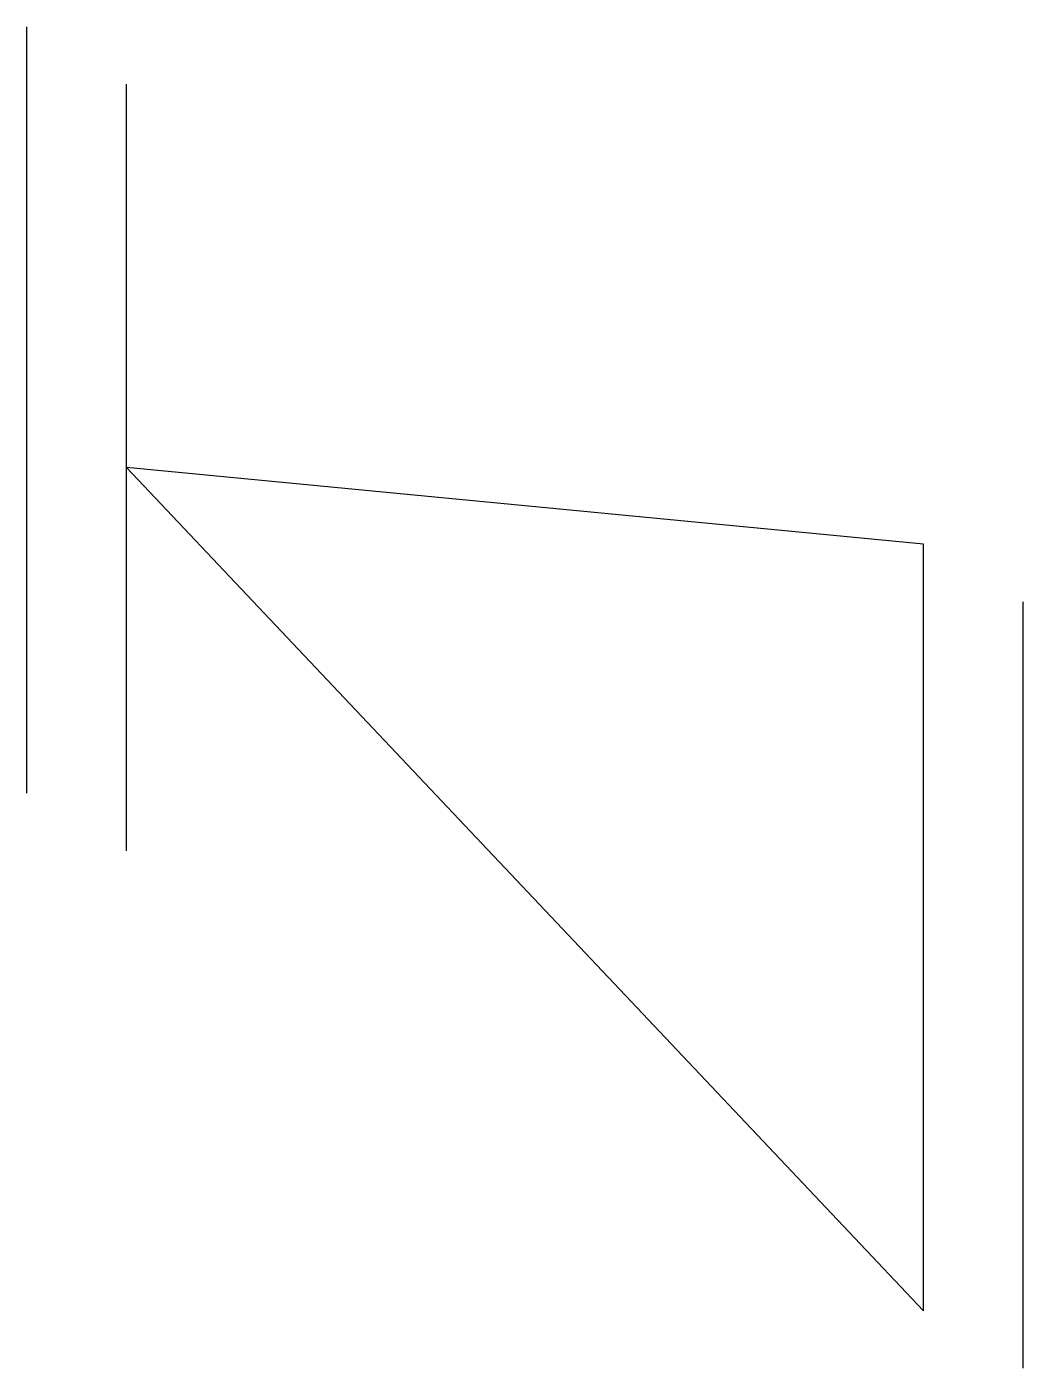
# Model space of a CAD drawing. Header units: millimetres. Extents: x -9944.745 to -9944.485, y -26.722 to -26.372.
import ezdxf

# ---------------------------------------------------------------- set-up
doc = ezdxf.new("R2010")
doc.units = ezdxf.units.MM
doc.layers.add('Tub_iso_válvulas', color=2, linetype='Continuous')

msp = doc.modelspace()

# ---------------------------------------------------------------- linework, layer by layer
at = {"layer": 'Tub_iso_válvulas'}
for p, q in [((-9944.74507, -26.57185), (-9944.74507, -26.37185)), ((-9944.71909, -26.58685), (-9944.71909, -26.38685)), ((-9944.51124, -26.50685), (-9944.71909, -26.48685)), ((-9944.71909, -26.48685), (-9944.51124, -26.70685)), ((-9944.51124, -26.70685), (-9944.51124, -26.50685)), ((-9944.48526, -26.72185), (-9944.48526, -26.52185))]:
    msp.add_line(p, q, dxfattribs=at)

doc.saveas('drawing.dxf')
